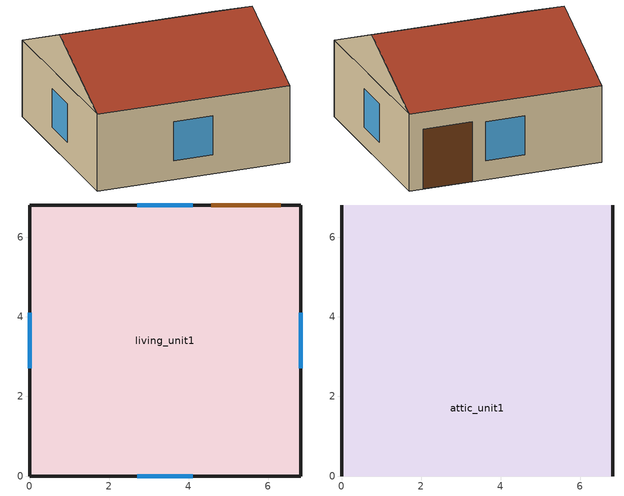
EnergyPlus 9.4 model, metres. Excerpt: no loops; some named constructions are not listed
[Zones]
living_unit1
 floor adiabatic (Interior Floor): 0,0 0,6.82 6.82,6.82 6.82,0 z0
 wall outside (Exterior Wall): 0,0 6.82,0 6.82,6.82 0,6.82 0,0 z0:2.74
 window (Exterior Window): 2.71,0 4.1,0 / 4.1,6.82 2.71,6.82 / 6.82,2.71 6.82,4.1 / 0,4.1 0,2.71 z0.68:2.07
 door (Exterior Door): 6.32,6.82 4.57,6.82 z0:2.14
 ceiling to attic_unit1 (Interior Ceiling): 0,0 6.82,0 6.82,6.82 0,6.82 z2.74
attic_unit1
 wall outside (Gable_end): 6.82,0,2.74 6.82,6.82,2.74 6.82,3.41,4.26; 0,6.82,2.74 0,0,2.74 0,3.41,4.26
 roof outside (Exterior Roof): 0,0,2.74 6.82,0,2.74 6.82,3.41,4.26 0,3.41,4.26; 6.82,6.82,2.74 0,6.82,2.74 0,3.41,4.26 6.82,3.41,4.26
[Schedule:Day:Hourly]
OccupancyDay: 1, 1, 1, 1, 1, 1, 1, 0.8831, 0.40861, 0.24189, 0.24189, 0.24189, 0.24189, 0.24189, 0.24189, 0.24189, 0.29498, 0.5531, 0.89693, 0.89693, 0.89693, 1, 1, 1
ExteriorLightingDay: 1, 1, 1, 1, 1, 1, 0, 0, 0, 0, 0, 0, 0, 0, 0, 0, 0, 0, 1, 1, 1, 1, 1, 1
LightingDay_EELighting: 0.06875, 0.06875, 0.06875, 0.06875, 0.20625, 0.429688, 0.48125, 0.429688, 0.189062, 0.128906, 0.128906, 0.128906, 0.128906, 0.128906, 0.128906, 0.223438, 0.48125, 0.670312, 0.902344, 1, 1, 0.75625, 0.421094, 0.171875
RefrigeratorDay: 0.8, 0.782696, 0.765594, 0.742857, 0.731388, 0.731388, 0.75996, 0.8, 0.817103, 0.828571, 0.8, 0.8, 0.839839, 0.839839, 0.828571, 0.839839, 0.885714, 0.971429, 1, 0.971429, 0.942857, 0.925553, 0.885714, 0.828571
MiscPlugLoadDay: 0.60749, 0.559339, 0.552853, 0.545071, 0.524481, 0.585279, 0.676232, 0.718547, 0.60749, 0.517023, 0.529183, 0.529345, 0.520428, 0.538424, 0.568742, 0.600357, 0.710117, 0.862678, 0.936608, 0.966764, 1, 0.976654, 0.845169, 0.734436
ClothesDryerWeekday: 0.0996819, 0.0598091, 0.0398727, 0.0199364, 0.0398727, 0.0598091, 0.159491, 0.318982, 0.486427, 0.685791, 0.785473, 0.817391, 0.7456, 0.677837, 0.610073, 0.578155, 0.558218, 0.546236, 0.518346, 0.510391, 0.5263, 0.546236, 0.4386, 0.239236
ClothesDryerWeekend: 0.121951, 0.0731707, 0.0487805, 0.0243902, 0.0487805, 0.0731707, 0.195122, 0.390244, 0.595097, 0.839, 0.960951, 1, 0.91217, 0.829268, 0.746366, 0.707317, 0.682927, 0.668268, 0.634146, 0.624415, 0.643878, 0.668268, 0.536585, 0.292683
ClothesDryerVacation: 0, 0, 0, 0, 0, 0, 0, 0, 0, 0, 0, 0, 0, 0, 0, 0, 0, 0, 0, 0, 0, 0, 0, 0
[Schedule:Week:Compact]
RefrigeratorWeek: For: AllDays, RefrigeratorDay
MiscPlugLoadWeek: For: AllDays, MiscPlugLoadDay
ClothesDryerWeek: For: Weekdays, ClothesDryerWeekday, For: CustomDay1, ClothesDryerVacation, For: AllOtherDays, ClothesDryerWeekend
OccupancyWeek: AllDays, OccupancyDay
LightingProfileWeek_EELighting: For: AllDays, LightingDay_EELighting
ExteriorLightingProfileWeek: For: AllDays, ExteriorLightingDay
[Schedule:Day:List]
alwaysOffDaySch: No, 15, 0, 0, 0, 0, 0, 0, 0, 0, 0, 0, 0, 0, 0, 0, 0, 0, 0, 0, 0, 0, 0, 0, 0, 0, 0, 0, 0, 0, 0, 0, 0, 0, 0, 0, 0, 0, 0, 0, 0, 0, 0, 0, 0, 0, 0, 0, 0, 0, 0, 0, 0, 0, 0, 0, 0, 0, 0, 0, 0, 0, 0, 0, 0, 0, 0, 0, 0, 0, 0, 0, 0, 0, 0, 0, 0, 0, 0, 0, 0, 0, 0, 0, 0, 0, 0, 0, 0, 0, 0, 0, 0, 0, 0, 0, 0, 0
Week0Day0ClothesWasherSch: No, 15, 0, 0, 0, 0, 0, 0, 0, 0, 0, 0, 0, 0, 0, 0, 0, 0, 0, 0, 0, 0, 0, 0, 0, 0, 0, 0, 0, 0, 0, 0, 0, 0, 0, 0, 0, 0, 0, 0, 0, 0, 1, 1, 1, 1, 0, 0, 0, 0, 0, 0, 0, 0, 0, 1, 1, 1, 1, 0, 0, 0, 0, 0, 0, 0, 0, 0, 0, 0, 0, 0, 0, 0, 0, 0, 0, 0, 0, 0, 0, 0, 0, 0, 0, 0, 0, 0, 0, 0, 0, 0, 0, 0, 0, 0, 0, 0
Week0Day1ClothesWasherSch: No, 15, 0, 0, 0, 0, 0, 0, 0, 0, 0, 0, 0, 0, 0, 0, 0, 0, 0, 0, 0, 0, 0, 0, 0, 0, 0, 0, 0, 0, 0, 0, 0, 0, 0, 0, 0, 0, 0, 0, 0, 0, 1, 1, 1, 1, 0, 0, 0, 0, 0, 0, 0, 0, 0, 0, 0, 0, 0, 0, 0, 0, 0, 0, 0, 0, 0, 0, 0, 0, 0, 0, 0, 0, 0, 0, 0, 0, 0, 0, 0, 0, 1, 1, 1, 1, 0, 0, 0, 0, 0, 0, 0, 0, 0, 0, 0, 0
Week0Day2ClothesWasherSch; Week0Day6ClothesWasherSch; Week27Day6ClothesWasherSch; Week43Day3ClothesWasherSch: No, 15, 0, 0, 0, 0, 0, 0, 0, 0, 0, 0, 0, 0, 0, 0, 0, 0, 0, 0, 0, 0, 0, 0, 0, 0, 0, 0, 0, 0, 0, 0, 0, 0, 0, 0, 0, 1, 1, 1, 1, 0, 0, 0, 0, 0, 0, 0, 0, 0, 0, 0, 0, 0, 0, 0, 0, 0, 0, 0, 0, 0, 0, 0, 0, 0, 0, 0, 0, 0, 0, 0, 0, 0, 0, 0, 0, 0, 0, 0, 0, 0, 0, 0, 0, 0, 0, 0, 0, 0, 0, 0, 0, 0, 0, 0, 0, 0
Week0Day3ClothesWasherSch: No, 15, 0, 0, 0, 0, 0, 0, 0, 0, 0, 0, 0, 0, 0, 0, 0, 0, 0, 0, 0, 0, 0, 0, 0, 0, 0, 0, 0, 0, 0, 0, 0, 0, 0, 0, 0, 0, 0, 0, 0, 0, 0, 0, 0, 0, 0, 0, 0, 0, 0, 0, 0, 0, 0, 0, 0, 0, 0, 0, 0, 0, 0, 0, 0, 0, 0, 0, 0, 0, 0, 0, 0, 0, 0, 0, 0, 0, 0, 0, 0, 0, 1, 1, 1, 1, 0, 0, 0, 0, 0, 0, 0, 0, 0, 0, 0, 0
Week0Day4ClothesWasherSch; Week7Day3ClothesWasherSch; Week26Day4ClothesWasherSch: No, 15, 0, 0, 0, 0, 0, 0, 0, 0, 0, 0, 0, 0, 0, 0, 0, 0, 0, 0, 0, 0, 0, 0, 0, 0, 0, 0, 0, 0, 0, 0, 0, 0, 0, 0, 0, 0, 0, 0, 0, 0, 0, 0, 0, 0, 0, 0, 0, 0, 0, 0, 0, 0, 0, 0, 0, 0, 0, 0, 0, 0, 0, 0, 0, 0, 0, 0, 0, 0, 0, 0, 0, 0, 0, 0, 0, 0, 0, 1, 1, 1, 1, 0, 0, 0, 0, 0, 0, 0, 0, 0, 0, 0, 0, 0, 0, 0
Week0Day5ClothesWasherSch: No, 15, 0, 0, 0, 0, 0, 0, 0, 0, 0, 0, 0, 0, 0, 0, 0, 0, 0, 0, 0, 0, 0, 0, 0, 0, 0, 0, 0, 0, 0, 0, 0, 0, 0, 0, 0, 0, 0, 0, 0, 0, 0, 0, 0, 0, 0, 0, 0, 1, 1, 1, 1, 0, 0, 0, 0, 0, 0, 0, 0, 0, 0, 0, 0, 0, 0, 0, 0, 0, 0, 0, 0, 0, 0, 0, 0, 0, 0, 0, 0, 0, 0, 0, 0, 0, 1, 1, 1, 1, 0, 0, 0, 0, 0, 0, 0, 0
Week1Day2ClothesWasherSch; Week12Day2ClothesWasherSch; Week26Day5ClothesWasherSch: No, 15, 0, 0, 0, 0, 0, 0, 0, 0, 0, 0, 0, 0, 0, 0, 0, 0, 0, 0, 0, 0, 0, 0, 0, 0, 0, 0, 0, 0, 0, 0, 0, 0, 0, 0, 0, 0, 0, 0, 0, 0, 0, 0, 0, 0, 0, 0, 0, 0, 0, 0, 0, 0, 0, 0, 0, 0, 0, 0, 0, 0, 0, 0, 0, 1, 1, 1, 1, 0, 0, 0, 0, 0, 0, 0, 0, 0, 0, 0, 0, 0, 0, 0, 0, 0, 0, 0, 0, 0, 0, 0, 0, 0, 0, 0, 0, 0
Week1Day4ClothesWasherSch; Week6Day2ClothesWasherSch; Week32Day6ClothesWasherSch: No, 15, 0, 0, 0, 0, 0, 0, 0, 0, 0, 0, 0, 0, 0, 0, 0, 0, 0, 0, 0, 0, 0, 0, 0, 0, 0, 0, 0, 0, 0, 0, 0, 0, 0, 0, 0, 0, 0, 0, 0, 0, 0, 0, 0, 0, 0, 0, 0, 0, 0, 0, 0, 0, 1, 1, 1, 1, 0, 0, 0, 0, 0, 0, 0, 0, 0, 0, 0, 0, 0, 0, 0, 0, 0, 0, 0, 0, 0, 0, 0, 0, 0, 0, 0, 0, 0, 0, 0, 0, 0, 0, 0, 0, 0, 0, 0, 0
Week1Day5ClothesWasherSch: No, 15, 0, 0, 0, 0, 0, 0, 0, 0, 0, 0, 0, 0, 0, 0, 0, 0, 0, 0, 0, 0, 0, 0, 0, 0, 0, 0, 0, 0, 0, 0, 0, 0, 0, 0, 0, 0, 0, 0, 0, 0, 1, 1, 1, 1, 0, 0, 0, 0, 0, 0, 0, 1, 1, 1, 1, 0, 0, 0, 0, 0, 0, 0, 0, 0, 0, 0, 0, 0, 0, 0, 0, 1, 1, 1, 1, 0, 0, 0, 0, 0, 0, 0, 0, 0, 0, 0, 0, 0, 0, 0, 0, 0, 0, 0, 0, 0
Week2Day1ClothesWasherSch: No, 15, 0, 0, 0, 0, 0, 0, 0, 0, 0, 0, 0, 0, 0, 0, 0, 0, 0, 0, 0, 0, 0, 0, 0, 0, 0, 0, 0, 0, 0, 0, 0, 0, 0, 0, 0, 0, 0, 0, 0, 0, 0, 0, 0, 0, 0, 0, 0, 0, 0, 0, 0, 0, 0, 0, 0, 0, 0, 0, 0, 0, 0, 0, 0, 1, 1, 1, 1, 1, 1, 1, 1, 0, 0, 0, 0, 0, 0, 0, 0, 0, 0, 1, 1, 1, 1, 0, 0, 0, 0, 0, 0, 0, 0, 0, 0, 0
Week2Day2ClothesWasherSch; Week18Day4ClothesWasherSch; Week32Day3ClothesWasherSch: No, 15, 0, 0, 0, 0, 0, 0, 0, 0, 0, 0, 0, 0, 0, 0, 0, 0, 0, 0, 0, 0, 0, 0, 0, 0, 0, 0, 0, 0, 0, 0, 0, 0, 0, 0, 0, 0, 1, 1, 1, 1, 0, 0, 0, 0, 0, 0, 0, 0, 0, 0, 0, 0, 0, 0, 0, 0, 0, 0, 0, 0, 0, 0, 0, 0, 0, 0, 0, 0, 0, 0, 0, 0, 0, 0, 0, 0, 0, 0, 0, 0, 0, 0, 0, 0, 0, 0, 0, 0, 0, 0, 0, 0, 0, 0, 0, 0
Week2Day3ClothesWasherSch: No, 15, 0, 0, 0, 0, 0, 0, 0, 0, 0, 0, 0, 0, 0, 0, 0, 0, 0, 0, 0, 0, 0, 0, 0, 0, 0, 0, 0, 0, 0, 0, 0, 0, 0, 0, 0, 0, 0, 0, 0, 0, 0, 0, 0, 0, 0, 0, 0, 0, 0, 0, 0, 0, 0, 0, 0, 0, 0, 0, 0, 0, 0, 0, 0, 1, 1, 1, 1, 0, 0, 0, 0, 0, 0, 0, 0, 0, 0, 0, 0, 0, 0, 0, 0, 0, 0, 0, 0, 0, 0, 0, 1, 1, 1, 1, 0, 0
Week2Day4ClothesWasherSch: No, 15, 0, 0, 0, 0, 0, 0, 0, 0, 0, 0, 0, 0, 0, 0, 0, 0, 0, 0, 0, 0, 0, 0, 0, 0, 0, 0, 0, 0, 0, 0, 0, 0, 1, 1, 1, 1, 0, 0, 0, 0, 0, 0, 0, 0, 0, 0, 0, 0, 0, 0, 0, 0, 0, 0, 0, 0, 0, 0, 0, 0, 0, 0, 0, 0, 0, 0, 1, 1, 1, 1, 0, 0, 0, 0, 1, 1, 1, 1, 0, 0, 0, 0, 0, 0, 0, 0, 0, 0, 0, 0, 0, 0, 0, 0, 0, 0
Week2Day6ClothesWasherSch: No, 15, 0, 0, 0, 0, 0, 0, 0, 0, 0, 0, 0, 0, 0, 0, 0, 0, 0, 0, 0, 0, 0, 0, 0, 0, 0, 0, 0, 0, 0, 0, 0, 0, 0, 0, 0, 0, 0, 0, 0, 0, 0, 0, 0, 0, 0, 0, 0, 0, 0, 0, 0, 0, 0, 0, 0, 0, 0, 0, 0, 0, 0, 0, 0, 0, 0, 0, 0, 0, 0, 0, 0, 0, 0, 0, 0, 0, 0, 0, 0, 0, 0, 0, 0, 0, 0, 0, 0, 0, 0, 0, 1, 1, 1, 1, 0, 0
Week3Day0ClothesWasherSch: No, 15, 0, 0, 0, 0, 0, 0, 0, 0, 0, 0, 0, 0, 0, 0, 0, 0, 0, 0, 0, 0, 0, 0, 0, 0, 0, 0, 0, 0, 0, 0, 0, 0, 0, 0, 0, 0, 0, 0, 0, 0, 0, 0, 1, 1, 1, 1, 0, 0, 0, 0, 0, 0, 0, 0, 0, 0, 0, 0, 0, 0, 0, 0, 0, 0, 0, 0, 0, 0, 0, 0, 0, 0, 0, 0, 0, 0, 0, 0, 0, 0, 0, 0, 0, 0, 0, 0, 0, 0, 0, 0, 0, 0, 0, 0, 0, 0
Week3Day5ClothesWasherSch; Week12Day5ClothesWasherSch; Week30Day3ClothesWasherSch; Week37Day1ClothesWasherSch; Week37Day6ClothesWasherSch: No, 15, 0, 0, 0, 0, 0, 0, 0, 0, 0, 0, 0, 0, 0, 0, 0, 0, 0, 0, 0, 0, 0, 0, 0, 0, 0, 0, 0, 0, 0, 0, 0, 0, 0, 0, 0, 0, 0, 0, 0, 0, 1, 1, 1, 1, 0, 0, 0, 0, 0, 0, 0, 0, 0, 0, 0, 0, 0, 0, 0, 0, 0, 0, 0, 0, 0, 0, 0, 0, 0, 0, 0, 0, 0, 0, 0, 0, 0, 0, 0, 0, 0, 0, 0, 0, 0, 0, 0, 0, 0, 0, 0, 0, 0, 0, 0, 0
Week3Day6ClothesWasherSch: No, 15, 0, 0, 0, 0, 0, 0, 0, 0, 0, 0, 0, 0, 0, 0, 0, 0, 0, 0, 0, 0, 0, 0, 0, 0, 0, 0, 0, 0, 0, 0, 0, 0, 0, 0, 0, 0, 0, 0, 0, 0, 0, 0, 0, 0, 0, 0, 0, 0, 0, 0, 0, 0, 0, 0, 0, 0, 0, 0, 0, 0, 0, 0, 0, 0, 0, 0, 0, 0, 0, 0, 0, 0, 0, 0, 0, 0, 0, 0, 0, 0, 0, 0, 0, 0, 0, 1, 1, 1, 1, 0, 0, 0, 0, 0, 0, 0
Week4Day0ClothesWasherSch: No, 15, 0, 0, 0, 0, 0, 0, 0, 0, 0, 0, 0, 0, 0, 0, 0, 0, 0, 0, 0, 0, 0, 0, 0, 0, 0, 0, 0, 0, 0, 0, 0, 0, 0, 0, 0, 0, 0, 0, 0, 0, 0, 0, 0, 0, 0, 0, 0, 0, 0, 0, 0, 0, 0, 0, 0, 0, 0, 0, 1, 1, 1, 1, 0, 0, 0, 0, 0, 0, 0, 0, 0, 0, 0, 0, 0, 0, 0, 0, 0, 0, 0, 0, 0, 0, 0, 0, 0, 0, 0, 0, 0, 0, 0, 0, 0, 0
Week4Day1ClothesWasherSch; Week16Day1ClothesWasherSch; Week17Day1ClothesWasherSch: No, 15, 0, 0, 0, 0, 0, 0, 0, 0, 0, 0, 0, 0, 0, 0, 0, 0, 0, 0, 0, 0, 0, 0, 0, 0, 0, 0, 0, 0, 0, 0, 0, 0, 0, 0, 0, 0, 0, 0, 0, 0, 0, 0, 0, 0, 0, 0, 0, 0, 0, 0, 0, 0, 0, 0, 0, 0, 0, 0, 0, 0, 0, 0, 0, 0, 1, 1, 1, 1, 0, 0, 0, 0, 0, 0, 0, 0, 0, 0, 0, 0, 0, 0, 0, 0, 0, 0, 0, 0, 0, 0, 0, 0, 0, 0, 0, 0
Week4Day2ClothesWasherSch: No, 15, 0, 0, 0, 0, 0, 0, 0, 0, 0, 0, 0, 0, 0, 0, 0, 0, 0, 0, 0, 0, 0, 0, 0, 0, 0, 0, 0, 0, 0, 0, 0, 0, 0, 0, 0, 0, 0, 0, 0, 0, 1, 1, 1, 1, 0, 0, 0, 0, 0, 0, 0, 0, 0, 0, 0, 0, 0, 0, 0, 0, 0, 0, 0, 0, 0, 1, 1, 1, 1, 0, 0, 0, 0, 0, 0, 0, 0, 0, 0, 0, 0, 0, 0, 0, 0, 0, 0, 0, 0, 0, 0, 0, 0, 0, 0, 0
Week4Day5ClothesWasherSch: No, 15, 0, 0, 0, 0, 0, 0, 0, 0, 0, 0, 0, 0, 0, 0, 0, 0, 0, 0, 0, 0, 0, 0, 0, 0, 0, 0, 0, 0, 0, 0, 0, 0, 0, 0, 0, 0, 0, 0, 0, 0, 0, 0, 0, 0, 0, 0, 0, 0, 0, 0, 0, 0, 0, 0, 0, 0, 0, 0, 0, 1, 1, 1, 1, 0, 0, 0, 0, 0, 0, 0, 0, 0, 0, 0, 0, 0, 0, 0, 0, 0, 0, 0, 0, 0, 0, 0, 0, 0, 0, 0, 0, 0, 0, 0, 0, 0
Week5Day0ClothesWasherSch: No, 15, 0, 0, 0, 0, 0, 0, 0, 0, 0, 0, 0, 0, 0, 0, 0, 0, 0, 0, 0, 0, 0, 0, 0, 0, 0, 0, 0, 0, 1, 1, 1, 1, 0, 0, 0, 0, 0, 0, 0, 0, 0, 0, 0, 0, 0, 0, 0, 0, 0, 0, 1, 1, 1, 1, 0, 0, 0, 0, 0, 0, 0, 0, 0, 0, 0, 0, 0, 0, 0, 0, 0, 0, 0, 0, 0, 0, 0, 0, 0, 0, 0, 0, 0, 0, 0, 0, 0, 0, 0, 0, 0, 0, 0, 0, 0, 0
Week5Day1ClothesWasherSch: No, 15, 0, 0, 0, 0, 0, 0, 0, 0, 0, 0, 0, 0, 0, 0, 0, 0, 0, 0, 0, 0, 0, 0, 0, 0, 0, 0, 0, 0, 0, 0, 0, 0, 0, 0, 0, 0, 0, 0, 0, 0, 0, 0, 0, 0, 0, 0, 0, 0, 0, 0, 0, 0, 0, 0, 0, 0, 0, 0, 0, 0, 0, 0, 0, 1, 1, 1, 1, 0, 0, 0, 0, 0, 1, 1, 1, 1, 0, 0, 0, 0, 0, 0, 0, 0, 0, 0, 0, 0, 0, 0, 0, 0, 0, 0, 0, 0
Week5Day2ClothesWasherSch: No, 15, 0, 0, 0, 0, 0, 0, 0, 0, 0, 0, 0, 0, 0, 0, 0, 0, 0, 0, 0, 0, 0, 0, 0, 0, 0, 0, 0, 0, 0, 0, 0, 0, 0, 0, 0, 0, 0, 0, 1, 1, 1, 1, 0, 0, 0, 0, 0, 0, 0, 0, 0, 0, 0, 0, 0, 0, 0, 0, 0, 0, 0, 0, 0, 0, 0, 1, 1, 1, 1, 0, 0, 0, 0, 0, 0, 0, 0, 0, 0, 0, 0, 0, 0, 0, 0, 0, 0, 0, 0, 0, 0, 0, 0, 0, 0, 0
Week5Day3ClothesWasherSch; Week6Day4ClothesWasherSch: No, 15, 0, 0, 0, 0, 0, 0, 0, 0, 0, 0, 0, 0, 0, 0, 0, 0, 0, 0, 0, 0, 0, 0, 0, 0, 0, 0, 0, 0, 0, 0, 0, 0, 0, 0, 0, 0, 0, 0, 0, 0, 0, 0, 0, 0, 0, 0, 0, 0, 0, 1, 1, 1, 1, 0, 0, 0, 0, 0, 0, 0, 0, 0, 0, 0, 0, 0, 0, 0, 0, 0, 0, 0, 0, 0, 0, 0, 0, 0, 0, 0, 0, 0, 0, 0, 0, 0, 0, 0, 0, 0, 0, 0, 0, 0, 0, 0
Week5Day4ClothesWasherSch; Week16Day2ClothesWasherSch; Week17Day3ClothesWasherSch; Week43Day1ClothesWasherSch: No, 15, 0, 0, 0, 0, 0, 0, 0, 0, 0, 0, 0, 0, 0, 0, 0, 0, 0, 0, 0, 0, 0, 0, 0, 0, 0, 0, 0, 0, 0, 0, 0, 0, 0, 0, 0, 0, 0, 0, 0, 0, 0, 0, 0, 0, 0, 0, 0, 0, 0, 0, 0, 0, 0, 1, 1, 1, 1, 0, 0, 0, 0, 0, 0, 0, 0, 0, 0, 0, 0, 0, 0, 0, 0, 0, 0, 0, 0, 0, 0, 0, 0, 0, 0, 0, 0, 0, 0, 0, 0, 0, 0, 0, 0, 0, 0, 0
Week5Day5ClothesWasherSch: No, 15, 0, 0, 0, 0, 0, 0, 0, 0, 0, 0, 0, 0, 0, 0, 0, 0, 0, 0, 0, 0, 0, 0, 0, 0, 0, 0, 0, 0, 0, 0, 0, 0, 0, 0, 0, 0, 0, 0, 0, 0, 0, 0, 0, 0, 0, 0, 0, 0, 0, 0, 0, 0, 1, 1, 1, 1, 0, 0, 0, 0, 1, 1, 1, 1, 0, 0, 0, 0, 0, 0, 0, 0, 0, 0, 1, 1, 1, 1, 0, 0, 0, 0, 0, 0, 0, 0, 0, 0, 0, 0, 0, 0, 0, 0, 0, 0
Week5Day6ClothesWasherSch; Week20Day0ClothesWasherSch; Week29Day3ClothesWasherSch; Week42Day2ClothesWasherSch: No, 15, 0, 0, 0, 0, 0, 0, 0, 0, 0, 0, 0, 0, 0, 0, 0, 0, 0, 0, 0, 0, 0, 0, 0, 0, 0, 0, 0, 0, 0, 0, 0, 0, 0, 0, 0, 0, 0, 0, 0, 0, 0, 0, 0, 0, 0, 0, 0, 0, 0, 0, 0, 0, 0, 0, 0, 0, 0, 0, 0, 0, 0, 0, 0, 0, 0, 0, 1, 1, 1, 1, 0, 0, 0, 0, 0, 0, 0, 0, 0, 0, 0, 0, 0, 0, 0, 0, 0, 0, 0, 0, 0, 0, 0, 0, 0, 0
Week7Day0ClothesWasherSch; Week11Day2ClothesWasherSch; Week29Day2ClothesWasherSch: No, 15, 0, 0, 0, 0, 0, 0, 0, 0, 0, 0, 0, 0, 0, 0, 0, 0, 0, 0, 0, 0, 0, 0, 0, 0, 0, 0, 0, 0, 0, 0, 0, 0, 0, 0, 0, 0, 0, 0, 0, 0, 0, 0, 0, 0, 0, 0, 1, 1, 1, 1, 0, 0, 0, 0, 0, 0, 0, 0, 0, 0, 0, 0, 0, 0, 0, 0, 0, 0, 0, 0, 0, 0, 0, 0, 0, 0, 0, 0, 0, 0, 0, 0, 0, 0, 0, 0, 0, 0, 0, 0, 0, 0, 0, 0, 0, 0
Week7Day4ClothesWasherSch: No, 15, 0, 0, 0, 0, 0, 0, 0, 0, 0, 0, 0, 0, 0, 0, 0, 0, 0, 0, 0, 0, 0, 0, 0, 0, 0, 0, 0, 1, 1, 1, 1, 0, 0, 0, 0, 0, 0, 0, 0, 0, 0, 0, 0, 0, 0, 0, 0, 0, 0, 0, 0, 0, 0, 0, 0, 0, 0, 0, 0, 0, 0, 0, 0, 0, 0, 0, 0, 0, 0, 0, 0, 0, 0, 0, 0, 0, 0, 0, 0, 0, 0, 0, 0, 0, 0, 0, 0, 0, 0, 0, 0, 0, 0, 0, 0, 0
Week8Day5ClothesWasherSch: No, 15, 0, 0, 0, 0, 0, 0, 0, 0, 0, 0, 0, 0, 0, 0, 0, 0, 0, 0, 0, 0, 0, 0, 0, 0, 0, 0, 0, 1, 1, 1, 1, 0, 0, 0, 0, 0, 0, 0, 0, 0, 0, 0, 0, 0, 0, 0, 0, 0, 0, 0, 0, 0, 0, 0, 0, 0, 0, 0, 0, 0, 0, 0, 0, 0, 0, 0, 0, 0, 0, 1, 1, 1, 1, 0, 0, 0, 0, 0, 0, 0, 0, 0, 1, 1, 1, 1, 0, 0, 1, 1, 1, 1, 0, 0, 0, 0
Week9Day1ClothesWasherSch; Week22Day3ClothesWasherSch; Week24Day0ClothesWasherSch; Week33Day0ClothesWasherSch: No, 15, 0, 0, 0, 0, 0, 0, 0, 0, 0, 0, 0, 0, 0, 0, 0, 0, 0, 0, 0, 0, 0, 0, 0, 0, 0, 0, 0, 0, 1, 1, 1, 1, 0, 0, 0, 0, 0, 0, 0, 0, 0, 0, 0, 0, 0, 0, 0, 0, 0, 0, 0, 0, 0, 0, 0, 0, 0, 0, 0, 0, 0, 0, 0, 0, 0, 0, 0, 0, 0, 0, 0, 0, 0, 0, 0, 0, 0, 0, 0, 0, 0, 0, 0, 0, 0, 0, 0, 0, 0, 0, 0, 0, 0, 0, 0, 0
Week9Day2ClothesWasherSch: No, 15, 0, 0, 0, 0, 0, 0, 0, 0, 0, 0, 0, 0, 0, 0, 0, 0, 0, 0, 0, 0, 0, 0, 0, 0, 0, 0, 0, 0, 0, 1, 1, 1, 1, 0, 0, 0, 0, 1, 1, 1, 1, 0, 0, 0, 0, 0, 0, 0, 0, 0, 0, 0, 0, 0, 0, 0, 0, 0, 0, 0, 0, 0, 0, 0, 0, 0, 0, 0, 0, 0, 0, 0, 0, 0, 0, 0, 1, 1, 1, 1, 0, 0, 0, 0, 0, 0, 0, 0, 0, 0, 0, 0, 0, 0, 0, 0
Week9Day3ClothesWasherSch: No, 15, 0, 0, 0, 0, 0, 0, 0, 0, 0, 0, 0, 0, 0, 0, 0, 0, 0, 0, 0, 0, 0, 0, 0, 0, 0, 0, 0, 0, 0, 0, 0, 0, 0, 0, 0, 0, 0, 0, 0, 0, 1, 1, 1, 1, 0, 0, 0, 0, 0, 0, 0, 0, 0, 0, 0, 0, 0, 0, 0, 0, 1, 1, 1, 1, 0, 0, 0, 0, 0, 0, 0, 0, 0, 0, 0, 0, 0, 0, 0, 0, 0, 0, 0, 0, 0, 0, 0, 0, 0, 0, 0, 0, 0, 0, 0, 0
Week9Day4ClothesWasherSch; Week41Day0ClothesWasherSch: No, 15, 0, 0, 0, 0, 0, 0, 0, 0, 0, 0, 0, 0, 0, 0, 0, 0, 0, 0, 0, 0, 0, 0, 0, 0, 0, 0, 0, 0, 0, 0, 0, 0, 0, 0, 0, 0, 0, 0, 0, 0, 0, 0, 0, 0, 0, 0, 0, 0, 0, 0, 0, 0, 0, 0, 0, 0, 1, 1, 1, 1, 0, 0, 0, 0, 0, 0, 0, 0, 0, 0, 0, 0, 0, 0, 0, 0, 0, 0, 0, 0, 0, 0, 0, 0, 0, 0, 0, 0, 0, 0, 0, 0, 0, 0, 0, 0
Week9Day5ClothesWasherSch; Week38Day6ClothesWasherSch: No, 15, 0, 0, 0, 0, 0, 0, 0, 0, 0, 0, 0, 0, 0, 0, 0, 0, 0, 0, 0, 0, 0, 0, 0, 0, 0, 0, 0, 0, 0, 0, 0, 0, 1, 1, 1, 1, 0, 0, 0, 0, 0, 0, 0, 0, 0, 0, 0, 0, 0, 0, 0, 0, 0, 0, 0, 0, 0, 0, 0, 0, 0, 0, 0, 0, 0, 0, 0, 0, 0, 0, 0, 0, 0, 0, 0, 0, 0, 0, 0, 0, 0, 0, 0, 0, 0, 0, 0, 0, 0, 0, 0, 0, 0, 0, 0, 0
Week10Day3ClothesWasherSch; Week27Day0ClothesWasherSch: No, 15, 0, 0, 0, 0, 0, 0, 0, 0, 0, 0, 0, 0, 0, 0, 0, 0, 0, 0, 0, 0, 0, 0, 0, 0, 0, 0, 0, 0, 0, 0, 0, 0, 0, 0, 0, 0, 0, 0, 0, 0, 0, 0, 0, 0, 0, 0, 0, 0, 0, 0, 0, 0, 0, 0, 0, 0, 0, 0, 0, 0, 0, 0, 0, 0, 0, 0, 0, 0, 0, 0, 0, 0, 0, 0, 0, 0, 0, 0, 0, 0, 0, 1, 1, 1, 1, 0, 0, 0, 0, 0, 0, 0, 0, 0, 0, 0
Week10Day4ClothesWasherSch: No, 15, 0, 0, 0, 0, 0, 0, 0, 0, 0, 0, 0, 0, 0, 0, 0, 0, 0, 0, 0, 0, 0, 0, 0, 0, 0, 0, 0, 0, 0, 0, 0, 0, 0, 0, 0, 0, 0, 0, 0, 0, 0, 0, 0, 0, 1, 1, 1, 1, 0, 0, 0, 0, 0, 0, 0, 0, 0, 0, 0, 0, 0, 0, 0, 0, 0, 0, 0, 0, 0, 0, 0, 0, 0, 0, 0, 0, 0, 0, 0, 0, 0, 0, 0, 0, 0, 0, 0, 0, 0, 0, 0, 0, 0, 0, 0, 0
Week10Day6ClothesWasherSch: No, 15, 0, 0, 0, 0, 0, 0, 0, 0, 0, 0, 0, 0, 0, 0, 0, 0, 0, 0, 0, 0, 0, 0, 0, 0, 0, 0, 0, 0, 0, 0, 0, 0, 0, 0, 0, 0, 0, 0, 0, 0, 0, 0, 0, 0, 0, 1, 1, 1, 1, 0, 0, 0, 0, 0, 0, 0, 0, 0, 0, 0, 0, 0, 0, 0, 0, 0, 0, 0, 0, 0, 0, 0, 0, 0, 0, 0, 0, 0, 0, 0, 0, 0, 0, 0, 0, 0, 0, 0, 0, 0, 0, 0, 0, 0, 0, 0
Week11Day0ClothesWasherSch: No, 15, 0, 0, 0, 0, 0, 0, 0, 0, 0, 0, 0, 0, 0, 0, 0, 0, 0, 0, 0, 0, 0, 0, 0, 0, 0, 0, 0, 0, 0, 0, 0, 0, 0, 0, 0, 0, 0, 0, 0, 0, 0, 0, 0, 0, 0, 0, 0, 0, 0, 0, 0, 0, 0, 0, 0, 0, 0, 0, 0, 0, 0, 1, 1, 1, 1, 0, 0, 0, 0, 0, 0, 0, 0, 0, 0, 0, 0, 0, 0, 0, 0, 0, 0, 0, 0, 0, 0, 0, 0, 0, 0, 0, 0, 0, 0, 0
Week12Day0ClothesWasherSch: No, 15, 0, 0, 0, 0, 0, 0, 0, 0, 0, 0, 0, 0, 0, 0, 0, 0, 0, 0, 0, 0, 0, 0, 0, 0, 0, 0, 0, 0, 0, 0, 0, 0, 0, 0, 0, 0, 0, 0, 0, 0, 0, 0, 0, 1, 1, 1, 1, 0, 0, 0, 0, 0, 0, 0, 0, 0, 0, 0, 0, 0, 0, 0, 0, 0, 0, 0, 0, 0, 0, 0, 0, 0, 0, 0, 0, 0, 0, 0, 0, 0, 0, 0, 0, 0, 0, 0, 0, 0, 0, 0, 0, 0, 0, 0, 0, 0
Week12Day4ClothesWasherSch: No, 15, 0, 0, 0, 0, 0, 0, 0, 0, 0, 0, 0, 0, 0, 0, 0, 0, 0, 0, 0, 0, 0, 0, 0, 1, 1, 1, 1, 0, 0, 0, 0, 0, 0, 0, 0, 0, 0, 0, 0, 0, 0, 0, 0, 0, 0, 0, 0, 0, 0, 0, 0, 0, 0, 0, 0, 0, 0, 0, 0, 0, 0, 0, 0, 0, 0, 0, 0, 0, 0, 0, 0, 0, 0, 0, 0, 0, 0, 0, 0, 0, 0, 0, 0, 0, 0, 0, 0, 0, 0, 0, 0, 0, 0, 0, 0, 0
Week13Day3ClothesWasherSch: No, 15, 1, 1, 1, 1, 0, 0, 0, 0, 0, 0, 0, 0, 0, 0, 0, 0, 0, 0, 0, 0, 0, 0, 0, 0, 0, 0, 0, 0, 0, 0, 0, 0, 0, 0, 1, 1, 1, 1, 0, 0, 0, 0, 0, 0, 0, 0, 0, 0, 0, 0, 0, 0, 0, 0, 0, 0, 0, 0, 0, 0, 0, 0, 0, 0, 0, 0, 0, 0, 0, 0, 0, 0, 0, 0, 0, 0, 0, 0, 0, 0, 0, 0, 0, 0, 0, 0, 0, 0, 0, 0, 0, 0, 0, 0, 0, 0
Week14Day3ClothesWasherSch: No, 15, 0, 0, 0, 0, 0, 0, 0, 0, 0, 0, 0, 0, 0, 0, 0, 0, 0, 0, 0, 0, 0, 0, 0, 0, 0, 0, 0, 0, 0, 0, 0, 0, 0, 0, 0, 0, 0, 0, 0, 1, 1, 1, 1, 0, 1, 1, 1, 1, 0, 0, 0, 0, 0, 0, 0, 0, 0, 0, 0, 0, 0, 0, 0, 0, 0, 0, 0, 0, 0, 0, 0, 0, 0, 0, 0, 0, 0, 0, 0, 0, 0, 0, 0, 0, 0, 0, 0, 0, 0, 0, 0, 0, 0, 0, 0, 0
Week14Day4ClothesWasherSch: No, 15, 0, 0, 0, 0, 0, 0, 0, 0, 0, 0, 0, 0, 0, 0, 0, 0, 0, 0, 0, 0, 0, 0, 0, 0, 0, 0, 1, 1, 1, 1, 0, 0, 0, 0, 0, 0, 0, 0, 0, 0, 0, 0, 1, 1, 1, 1, 0, 0, 0, 0, 0, 0, 0, 0, 0, 0, 0, 0, 0, 0, 0, 0, 0, 0, 0, 0, 0, 0, 0, 0, 0, 0, 0, 0, 0, 0, 0, 0, 0, 0, 0, 0, 0, 0, 0, 0, 0, 0, 0, 0, 0, 0, 0, 0, 0, 0
Week16Day5ClothesWasherSch: No, 15, 0, 0, 0, 0, 0, 0, 0, 0, 0, 0, 0, 0, 0, 0, 0, 0, 0, 0, 0, 0, 0, 0, 0, 0, 0, 0, 0, 0, 0, 0, 0, 0, 0, 0, 0, 0, 0, 0, 0, 0, 0, 0, 0, 0, 0, 0, 0, 0, 0, 0, 0, 0, 0, 1, 1, 1, 1, 0, 0, 0, 0, 0, 0, 0, 0, 1, 1, 1, 1, 0, 0, 0, 0, 0, 0, 0, 0, 0, 0, 0, 0, 0, 0, 0, 0, 0, 0, 0, 0, 0, 0, 0, 0, 0, 0, 0
Week18Day0ClothesWasherSch: No, 15, 0, 0, 0, 0, 0, 0, 0, 0, 0, 0, 0, 0, 0, 0, 0, 0, 0, 0, 0, 0, 0, 0, 0, 0, 0, 0, 0, 0, 0, 0, 0, 0, 0, 0, 0, 0, 0, 0, 0, 0, 1, 1, 1, 1, 0, 0, 0, 0, 0, 0, 0, 0, 0, 0, 0, 0, 0, 0, 0, 0, 0, 0, 0, 0, 0, 0, 0, 0, 0, 0, 0, 0, 0, 0, 0, 0, 1, 1, 1, 1, 0, 0, 0, 0, 0, 0, 0, 0, 0, 0, 0, 0, 0, 0, 0, 0
Week18Day5ClothesWasherSch: No, 15, 0, 0, 0, 0, 0, 0, 0, 0, 0, 0, 0, 0, 0, 0, 0, 0, 0, 0, 0, 0, 0, 0, 0, 0, 0, 0, 0, 0, 0, 0, 0, 0, 0, 0, 0, 0, 0, 0, 0, 0, 0, 0, 0, 0, 0, 0, 0, 0, 0, 0, 0, 0, 0, 0, 0, 0, 0, 0, 0, 0, 0, 0, 0, 0, 0, 0, 0, 0, 0, 0, 0, 1, 1, 1, 1, 0, 0, 0, 0, 0, 0, 0, 0, 0, 0, 0, 0, 0, 0, 0, 0, 0, 0, 0, 0, 0
Week19Day0ClothesWasherSch: No, 15, 0, 0, 0, 0, 0, 0, 0, 0, 0, 0, 0, 0, 0, 0, 0, 0, 0, 0, 0, 0, 0, 0, 0, 0, 0, 0, 0, 0, 0, 0, 0, 0, 0, 0, 0, 0, 0, 0, 0, 0, 0, 1, 1, 1, 1, 0, 0, 0, 0, 0, 0, 0, 0, 0, 0, 0, 0, 0, 0, 0, 0, 0, 0, 0, 0, 0, 0, 0, 0, 0, 0, 0, 0, 0, 0, 0, 0, 0, 0, 0, 0, 0, 0, 0, 0, 0, 0, 0, 0, 0, 0, 0, 0, 0, 0, 0
Week20Day5ClothesWasherSch; Week30Day1ClothesWasherSch; Week33Day1ClothesWasherSch: No, 15, 0, 0, 0, 0, 0, 0, 0, 0, 0, 0, 0, 0, 0, 0, 0, 0, 0, 0, 0, 0, 0, 0, 0, 0, 0, 0, 0, 0, 0, 0, 0, 0, 0, 0, 0, 0, 0, 1, 1, 1, 1, 0, 0, 0, 0, 0, 0, 0, 0, 0, 0, 0, 0, 0, 0, 0, 0, 0, 0, 0, 0, 0, 0, 0, 0, 0, 0, 0, 0, 0, 0, 0, 0, 0, 0, 0, 0, 0, 0, 0, 0, 0, 0, 0, 0, 0, 0, 0, 0, 0, 0, 0, 0, 0, 0, 0
Week21Day1ClothesWasherSch: No, 15, 0, 0, 0, 0, 0, 0, 0, 0, 0, 0, 0, 0, 0, 0, 0, 0, 0, 0, 0, 0, 0, 0, 0, 0, 0, 0, 0, 0, 0, 0, 0, 0, 0, 0, 0, 0, 0, 0, 0, 0, 0, 0, 0, 0, 0, 0, 0, 0, 1, 1, 1, 1, 0, 0, 0, 0, 0, 0, 0, 0, 0, 0, 0, 0, 0, 0, 0, 0, 0, 0, 0, 0, 0, 0, 0, 0, 0, 0, 0, 0, 0, 0, 0, 0, 0, 0, 0, 0, 0, 0, 0, 0, 0, 0, 0, 0
Week21Day3ClothesWasherSch: No, 15, 0, 0, 0, 0, 0, 0, 0, 0, 0, 0, 0, 0, 0, 0, 0, 0, 0, 0, 0, 0, 0, 0, 0, 0, 0, 0, 0, 0, 0, 0, 0, 0, 0, 0, 0, 0, 0, 0, 0, 0, 0, 0, 0, 0, 0, 0, 0, 0, 0, 0, 0, 0, 0, 0, 0, 0, 0, 0, 0, 0, 0, 0, 0, 0, 0, 0, 0, 0, 0, 0, 0, 0, 0, 0, 1, 1, 1, 1, 0, 0, 0, 0, 0, 0, 0, 0, 0, 0, 0, 0, 0, 0, 0, 0, 0, 0
Week22Day0ClothesWasherSch: No, 15, 0, 0, 0, 0, 0, 0, 0, 0, 0, 0, 0, 0, 0, 0, 0, 0, 0, 0, 0, 0, 0, 0, 0, 0, 0, 0, 0, 0, 0, 0, 0, 0, 0, 0, 0, 0, 1, 1, 1, 1, 0, 0, 0, 0, 0, 0, 1, 1, 1, 1, 0, 0, 0, 0, 0, 0, 0, 0, 0, 0, 0, 0, 1, 1, 1, 1, 0, 0, 0, 0, 0, 0, 0, 0, 0, 0, 0, 0, 0, 0, 0, 0, 0, 0, 0, 0, 0, 0, 1, 1, 1, 1, 0, 0, 0, 0
Week22Day1ClothesWasherSch: No, 15, 0, 0, 0, 0, 0, 0, 0, 0, 0, 0, 0, 0, 0, 0, 0, 0, 0, 0, 0, 0, 0, 0, 0, 0, 0, 0, 0, 0, 0, 0, 0, 0, 0, 0, 0, 0, 0, 0, 0, 0, 0, 0, 0, 0, 0, 0, 0, 0, 0, 0, 0, 0, 0, 0, 0, 0, 0, 0, 0, 0, 0, 0, 0, 0, 0, 0, 0, 0, 1, 1, 1, 1, 0, 0, 0, 0, 0, 0, 0, 0, 0, 0, 0, 0, 0, 0, 0, 0, 0, 0, 0, 0, 0, 0, 0, 0
Week22Day5ClothesWasherSch: No, 15, 0, 0, 0, 0, 0, 0, 0, 0, 0, 0, 0, 0, 0, 0, 0, 0, 1, 1, 1, 1, 1, 1, 1, 1, 0, 0, 0, 0, 0, 0, 0, 0, 0, 0, 0, 0, 0, 0, 0, 0, 0, 0, 0, 0, 0, 0, 0, 0, 0, 0, 0, 0, 1, 1, 1, 1, 0, 0, 0, 0, 0, 0, 0, 0, 0, 0, 0, 0, 0, 0, 0, 0, 0, 0, 0, 0, 1, 1, 1, 1, 0, 0, 0, 0, 0, 0, 0, 0, 0, 0, 0, 0, 0, 0, 0, 0
Week23Day0ClothesWasherSch; Week33Day4ClothesWasherSch; Week35Day0ClothesWasherSch: No, 15, 0, 0, 0, 0, 0, 0, 0, 0, 0, 0, 0, 0, 0, 0, 0, 0, 0, 0, 0, 0, 0, 0, 0, 0, 0, 0, 0, 0, 0, 0, 1, 1, 1, 1, 0, 0, 0, 0, 0, 0, 0, 0, 0, 0, 0, 0, 0, 0, 0, 0, 0, 0, 0, 0, 0, 0, 0, 0, 0, 0, 0, 0, 0, 0, 0, 0, 0, 0, 0, 0, 0, 0, 0, 0, 0, 0, 0, 0, 0, 0, 0, 0, 0, 0, 0, 0, 0, 0, 0, 0, 0, 0, 0, 0, 0, 0
Week24Day4ClothesWasherSch: No, 15, 0, 0, 0, 0, 0, 0, 0, 0, 0, 0, 0, 0, 0, 0, 0, 0, 0, 0, 0, 0, 0, 0, 0, 0, 0, 0, 0, 1, 1, 1, 1, 0, 0, 0, 0, 0, 0, 0, 0, 0, 0, 0, 0, 0, 0, 0, 0, 0, 0, 0, 0, 0, 0, 0, 0, 0, 0, 0, 0, 0, 0, 0, 1, 1, 1, 1, 0, 0, 0, 0, 0, 0, 0, 0, 0, 0, 0, 1, 1, 1, 1, 0, 0, 0, 0, 0, 0, 0, 0, 0, 0, 0, 0, 0, 0, 0
Week24Day5ClothesWasherSch: No, 15, 0, 0, 0, 0, 0, 0, 0, 0, 0, 0, 0, 0, 0, 0, 0, 0, 0, 0, 0, 0, 0, 0, 0, 0, 0, 0, 0, 0, 0, 0, 0, 0, 0, 1, 1, 1, 1, 0, 0, 0, 0, 0, 0, 0, 0, 0, 0, 0, 0, 0, 0, 0, 0, 0, 0, 0, 0, 0, 0, 0, 0, 0, 0, 0, 0, 0, 0, 0, 0, 0, 0, 0, 0, 0, 0, 0, 0, 0, 0, 0, 0, 0, 0, 0, 0, 0, 0, 0, 0, 0, 0, 0, 0, 0, 0, 0
Week25Day6ClothesWasherSch: No, 15, 0, 0, 0, 0, 0, 0, 0, 0, 0, 0, 0, 0, 0, 0, 0, 0, 0, 0, 0, 0, 0, 0, 0, 0, 0, 0, 0, 0, 0, 0, 0, 0, 0, 0, 0, 0, 0, 0, 0, 0, 0, 0, 0, 0, 0, 0, 0, 0, 0, 0, 0, 0, 0, 0, 0, 1, 1, 1, 1, 0, 0, 0, 0, 0, 0, 0, 0, 1, 1, 1, 1, 0, 0, 0, 0, 0, 0, 0, 0, 0, 0, 0, 0, 0, 0, 0, 0, 0, 0, 0, 0, 0, 0, 0, 0, 0
Week27Day1ClothesWasherSch; Week39Day0ClothesWasherSch: No, 15, 0, 0, 0, 0, 0, 0, 0, 0, 0, 0, 0, 0, 0, 0, 0, 0, 0, 0, 0, 0, 0, 0, 0, 0, 0, 0, 0, 0, 0, 0, 0, 0, 0, 0, 0, 0, 0, 0, 0, 0, 0, 0, 0, 0, 0, 0, 0, 0, 0, 0, 0, 0, 0, 0, 0, 0, 0, 0, 0, 0, 0, 0, 0, 0, 0, 0, 0, 0, 0, 0, 0, 0, 0, 0, 0, 0, 0, 0, 0, 1, 1, 1, 1, 0, 0, 0, 0, 0, 0, 0, 0, 0, 0, 0, 0, 0
Week27Day2ClothesWasherSch: No, 15, 0, 0, 0, 0, 0, 0, 0, 0, 0, 0, 0, 0, 0, 0, 0, 0, 0, 0, 0, 0, 0, 0, 0, 0, 0, 0, 0, 0, 0, 1, 1, 1, 1, 0, 0, 0, 0, 0, 0, 0, 0, 0, 0, 0, 0, 0, 0, 0, 0, 0, 0, 0, 0, 0, 0, 0, 0, 0, 0, 0, 0, 0, 0, 0, 0, 1, 1, 1, 1, 0, 0, 0, 0, 0, 0, 0, 0, 0, 0, 0, 0, 0, 0, 0, 0, 0, 0, 0, 0, 0, 0, 0, 0, 0, 0, 0
Week27Day4ClothesWasherSch: No, 15, 0, 0, 0, 0, 1, 1, 1, 1, 0, 0, 0, 0, 0, 0, 0, 0, 0, 0, 0, 0, 0, 0, 0, 0, 0, 0, 0, 0, 0, 0, 0, 0, 0, 0, 0, 0, 0, 0, 0, 0, 0, 0, 0, 0, 0, 0, 0, 0, 0, 1, 1, 1, 1, 0, 0, 0, 0, 0, 0, 0, 0, 0, 0, 0, 0, 0, 0, 0, 0, 0, 0, 0, 0, 0, 0, 0, 0, 0, 0, 0, 0, 0, 0, 0, 0, 0, 0, 0, 0, 0, 0, 0, 0, 0, 0, 0
Week27Day5ClothesWasherSch: No, 15, 0, 0, 0, 0, 0, 0, 0, 0, 0, 0, 0, 0, 0, 0, 0, 0, 0, 0, 0, 0, 0, 0, 0, 0, 0, 0, 0, 0, 0, 0, 0, 0, 0, 0, 0, 0, 1, 1, 1, 1, 0, 0, 0, 0, 0, 0, 0, 1, 1, 1, 1, 0, 1, 1, 1, 1, 0, 0, 0, 0, 0, 0, 0, 1, 1, 1, 1, 0, 0, 0, 0, 0, 0, 0, 0, 0, 1, 1, 1, 1, 0, 0, 0, 0, 0, 0, 0, 0, 0, 0, 0, 0, 0, 0, 0, 0
Week28Day4ClothesWasherSch: No, 15, 0, 0, 0, 0, 0, 0, 0, 0, 0, 0, 0, 0, 0, 0, 0, 0, 0, 0, 0, 0, 0, 0, 0, 0, 0, 0, 0, 0, 0, 0, 0, 1, 1, 1, 1, 0, 0, 0, 0, 0, 0, 0, 0, 0, 0, 0, 0, 0, 0, 0, 0, 0, 0, 0, 0, 0, 0, 0, 0, 0, 0, 0, 0, 0, 0, 0, 0, 0, 0, 0, 0, 0, 0, 0, 0, 0, 0, 0, 0, 0, 0, 0, 0, 0, 0, 0, 0, 0, 0, 0, 0, 0, 0, 0, 0, 0
Week28Day6ClothesWasherSch: No, 15, 0, 0, 0, 0, 0, 0, 0, 0, 0, 0, 0, 0, 0, 0, 0, 0, 0, 0, 0, 0, 0, 0, 0, 0, 0, 0, 1, 1, 1, 1, 0, 0, 0, 0, 0, 0, 0, 0, 0, 0, 0, 0, 0, 0, 0, 0, 0, 0, 0, 0, 0, 0, 0, 0, 0, 0, 0, 0, 0, 0, 0, 0, 0, 0, 0, 0, 1, 1, 1, 1, 0, 0, 0, 0, 0, 0, 0, 0, 0, 0, 0, 0, 0, 0, 0, 0, 0, 0, 0, 0, 0, 0, 0, 0, 0, 0
Week29Day5ClothesWasherSch: No, 15, 0, 0, 0, 0, 0, 0, 0, 0, 0, 0, 0, 0, 0, 0, 0, 0, 0, 0, 0, 0, 0, 0, 0, 0, 0, 0, 0, 0, 0, 0, 0, 0, 0, 0, 0, 0, 0, 0, 0, 0, 0, 0, 1, 1, 1, 1, 0, 1, 1, 1, 1, 0, 0, 0, 0, 0, 0, 0, 0, 0, 0, 0, 0, 0, 0, 0, 0, 0, 0, 0, 0, 1, 1, 1, 1, 0, 0, 0, 0, 0, 0, 0, 0, 0, 0, 0, 0, 0, 0, 0, 0, 0, 0, 0, 0, 0
Week30Day4ClothesWasherSch: No, 15, 0, 0, 0, 0, 0, 0, 0, 0, 0, 0, 0, 0, 0, 0, 0, 0, 0, 0, 0, 0, 0, 0, 0, 0, 0, 0, 0, 0, 0, 0, 0, 0, 0, 0, 0, 0, 0, 1, 1, 1, 1, 0, 0, 0, 0, 0, 0, 0, 0, 0, 0, 0, 0, 0, 0, 0, 0, 0, 0, 0, 0, 0, 0, 0, 1, 1, 1, 1, 0, 0, 0, 0, 0, 1, 1, 1, 1, 0, 0, 0, 0, 0, 0, 0, 0, 0, 0, 0, 0, 0, 0, 0, 0, 0, 0, 0
Week30Day5ClothesWasherSch; Week40Day5ClothesWasherSch: No, 15, 0, 0, 0, 0, 0, 0, 0, 0, 0, 0, 0, 0, 0, 0, 0, 0, 0, 0, 0, 0, 0, 0, 0, 0, 0, 0, 0, 0, 0, 0, 0, 0, 0, 0, 0, 0, 0, 0, 0, 0, 0, 0, 0, 0, 0, 0, 0, 0, 0, 0, 0, 0, 0, 0, 0, 0, 0, 0, 0, 0, 0, 0, 0, 0, 0, 0, 0, 0, 0, 0, 0, 0, 0, 0, 0, 0, 0, 0, 1, 1, 1, 1, 0, 0, 0, 0, 0, 0, 0, 0, 0, 0, 0, 0, 0, 0
Week30Day6ClothesWasherSch; Week36Day6ClothesWasherSch: No, 15, 0, 0, 0, 0, 0, 0, 0, 0, 0, 0, 0, 0, 0, 0, 0, 0, 0, 0, 0, 0, 0, 0, 0, 0, 0, 0, 0, 0, 0, 0, 0, 0, 0, 0, 0, 0, 0, 0, 1, 1, 1, 1, 0, 0, 0, 0, 0, 0, 0, 0, 0, 0, 0, 0, 0, 0, 0, 0, 0, 0, 0, 0, 0, 0, 0, 0, 0, 0, 0, 0, 0, 0, 0, 0, 0, 0, 0, 0, 0, 0, 0, 0, 0, 0, 0, 0, 0, 0, 0, 0, 0, 0, 0, 0, 0, 0
Week31Day6ClothesWasherSch: No, 15, 0, 0, 0, 0, 0, 0, 0, 0, 0, 0, 0, 0, 0, 0, 0, 0, 0, 0, 0, 0, 0, 0, 0, 0, 0, 0, 0, 0, 0, 0, 0, 0, 0, 0, 0, 0, 0, 0, 0, 0, 0, 0, 0, 0, 0, 0, 0, 0, 0, 0, 0, 0, 0, 0, 0, 0, 0, 0, 0, 0, 0, 0, 0, 0, 0, 0, 0, 0, 0, 0, 0, 0, 0, 0, 0, 0, 1, 1, 1, 1, 0, 0, 0, 0, 0, 0, 0, 0, 0, 0, 0, 0, 0, 0, 0, 0
Week33Day5ClothesWasherSch: No, 15, 0, 0, 0, 0, 0, 0, 0, 0, 0, 0, 0, 0, 0, 0, 0, 0, 0, 0, 0, 0, 0, 0, 0, 0, 0, 0, 0, 0, 0, 1, 1, 1, 1, 0, 0, 0, 0, 0, 0, 0, 0, 0, 0, 0, 0, 0, 0, 0, 0, 0, 0, 0, 0, 0, 0, 0, 0, 0, 0, 0, 0, 0, 0, 1, 1, 1, 1, 0, 0, 0, 0, 0, 0, 0, 0, 0, 0, 0, 0, 0, 0, 0, 0, 0, 0, 0, 0, 0, 0, 0, 0, 0, 0, 0, 0, 0
Week33Day6ClothesWasherSch: No, 15, 0, 0, 0, 0, 0, 0, 0, 0, 0, 0, 0, 0, 0, 0, 0, 0, 0, 0, 0, 0, 0, 0, 0, 0, 0, 0, 0, 0, 0, 0, 0, 0, 0, 0, 0, 0, 0, 0, 0, 0, 0, 0, 0, 0, 0, 0, 0, 0, 0, 0, 0, 0, 0, 0, 0, 1, 1, 1, 1, 0, 0, 0, 0, 1, 1, 1, 1, 1, 1, 1, 1, 0, 0, 0, 0, 0, 0, 0, 0, 0, 0, 0, 0, 0, 0, 0, 0, 0, 0, 0, 0, 0, 0, 0, 0, 0
Week34Day2ClothesWasherSch: No, 15, 0, 0, 0, 0, 0, 0, 0, 0, 0, 0, 0, 0, 0, 0, 0, 0, 0, 0, 0, 0, 0, 0, 0, 0, 0, 0, 0, 0, 0, 0, 0, 0, 0, 0, 0, 0, 0, 0, 0, 0, 0, 0, 0, 0, 0, 0, 0, 0, 0, 0, 0, 0, 0, 0, 0, 0, 0, 0, 0, 0, 0, 0, 0, 0, 0, 0, 0, 0, 0, 0, 0, 0, 0, 0, 0, 0, 0, 0, 0, 0, 0, 0, 0, 0, 1, 1, 1, 1, 0, 0, 0, 0, 0, 0, 0, 0
Week34Day6ClothesWasherSch: No, 15, 0, 0, 0, 0, 0, 0, 0, 0, 0, 0, 0, 0, 0, 0, 0, 0, 0, 0, 0, 0, 0, 0, 0, 0, 0, 0, 0, 0, 0, 0, 0, 0, 0, 0, 0, 0, 0, 0, 0, 0, 0, 0, 0, 0, 0, 0, 0, 0, 0, 0, 0, 0, 0, 0, 0, 0, 0, 0, 0, 0, 0, 0, 0, 0, 0, 0, 0, 0, 0, 0, 0, 0, 0, 0, 0, 0, 0, 0, 0, 0, 0, 0, 1, 1, 1, 1, 0, 0, 0, 0, 0, 0, 0, 0, 0, 0
Week36Day3ClothesWasherSch: No, 15, 0, 0, 0, 0, 0, 0, 0, 0, 0, 0, 0, 0, 0, 0, 0, 0, 0, 0, 0, 0, 0, 0, 0, 0, 0, 0, 0, 0, 0, 0, 0, 0, 0, 0, 1, 1, 1, 1, 0, 0, 0, 0, 0, 0, 0, 0, 0, 0, 0, 0, 0, 0, 0, 0, 0, 0, 0, 0, 0, 0, 0, 0, 0, 0, 0, 0, 0, 0, 0, 0, 0, 0, 0, 0, 0, 0, 0, 0, 0, 0, 0, 0, 0, 0, 0, 0, 0, 0, 0, 0, 0, 0, 0, 0, 0, 0
Week36Day5ClothesWasherSch: No, 15, 0, 0, 0, 0, 0, 0, 0, 0, 0, 0, 0, 0, 0, 0, 0, 0, 0, 0, 0, 0, 0, 0, 0, 0, 0, 0, 0, 0, 0, 0, 0, 0, 0, 0, 0, 0, 0, 0, 0, 0, 0, 0, 0, 0, 0, 1, 1, 1, 1, 0, 0, 0, 0, 0, 0, 0, 0, 0, 0, 0, 0, 0, 0, 0, 0, 0, 0, 0, 0, 0, 0, 0, 0, 1, 1, 1, 1, 0, 0, 0, 0, 0, 0, 0, 0, 0, 0, 0, 0, 0, 0, 0, 0, 0, 0, 0
Week41Day2ClothesWasherSch: No, 15, 0, 0, 0, 0, 0, 0, 0, 0, 0, 0, 0, 0, 0, 0, 0, 0, 0, 0, 0, 0, 0, 0, 0, 0, 0, 0, 0, 0, 0, 0, 0, 0, 0, 1, 1, 1, 1, 0, 0, 0, 0, 0, 0, 0, 0, 0, 0, 0, 0, 0, 0, 0, 0, 0, 0, 0, 0, 0, 0, 0, 0, 0, 0, 1, 1, 1, 1, 0, 0, 0, 0, 0, 0, 0, 0, 0, 0, 0, 0, 0, 0, 0, 0, 0, 0, 0, 0, 0, 0, 0, 0, 0, 0, 0, 0, 0
Week41Day3ClothesWasherSch: No, 15, 0, 0, 0, 0, 0, 0, 0, 0, 0, 0, 0, 0, 0, 0, 0, 0, 0, 0, 0, 0, 0, 0, 0, 0, 0, 0, 0, 0, 0, 0, 0, 0, 0, 0, 0, 0, 0, 0, 0, 0, 0, 0, 0, 0, 0, 1, 1, 1, 1, 0, 0, 0, 0, 0, 0, 0, 0, 0, 0, 0, 0, 1, 1, 1, 1, 0, 0, 0, 1, 1, 1, 1, 0, 0, 0, 0, 0, 0, 0, 0, 0, 0, 0, 0, 0, 1, 1, 1, 1, 0, 0, 0, 0, 0, 0, 0
Week41Day4ClothesWasherSch: No, 15, 0, 0, 0, 0, 0, 0, 0, 0, 0, 0, 0, 0, 0, 0, 0, 0, 0, 0, 0, 0, 0, 0, 0, 0, 0, 0, 0, 0, 1, 1, 1, 1, 0, 0, 0, 0, 0, 0, 0, 0, 0, 0, 0, 0, 0, 1, 1, 1, 1, 0, 0, 0, 0, 0, 0, 0, 0, 0, 0, 0, 0, 0, 0, 0, 0, 0, 0, 0, 0, 0, 0, 0, 0, 0, 0, 0, 0, 0, 0, 0, 0, 0, 0, 0, 0, 0, 0, 0, 0, 0, 0, 0, 0, 0, 0, 0
Week41Day5ClothesWasherSch: No, 15, 0, 0, 0, 0, 0, 0, 0, 0, 0, 0, 0, 0, 0, 0, 0, 0, 0, 0, 0, 0, 0, 0, 0, 0, 0, 0, 0, 1, 1, 1, 1, 0, 0, 0, 0, 0, 1, 1, 1, 1, 0, 0, 0, 0, 0, 0, 0, 1, 1, 1, 1, 0, 0, 0, 0, 0, 0, 0, 0, 0, 0, 0, 0, 0, 0, 0, 0, 0, 0, 0, 0, 0, 0, 0, 0, 0, 0, 0, 0, 0, 0, 0, 0, 0, 0, 0, 0, 0, 0, 0, 0, 0, 0, 0, 0, 0
Week41Day6ClothesWasherSch: No, 15, 0, 0, 0, 0, 0, 0, 0, 0, 0, 0, 0, 0, 0, 0, 0, 0, 0, 0, 0, 0, 0, 0, 0, 0, 0, 0, 0, 1, 1, 1, 1, 0, 0, 0, 0, 0, 0, 0, 0, 0, 0, 0, 0, 0, 1, 1, 1, 1, 0, 0, 0, 0, 0, 0, 0, 0, 0, 0, 0, 0, 0, 0, 0, 0, 0, 0, 0, 0, 0, 0, 0, 0, 0, 1, 1, 1, 1, 0, 0, 0, 0, 0, 0, 0, 0, 0, 0, 0, 0, 0, 0, 0, 0, 0, 0, 0
Week42Day1ClothesWasherSch: No, 15, 0, 0, 0, 0, 0, 0, 0, 0, 0, 0, 0, 0, 0, 0, 0, 0, 0, 0, 0, 0, 0, 0, 0, 0, 0, 0, 0, 0, 0, 0, 0, 0, 0, 0, 0, 0, 0, 0, 0, 0, 0, 0, 0, 0, 0, 0, 0, 0, 0, 0, 0, 1, 1, 1, 1, 0, 0, 0, 0, 0, 0, 0, 0, 0, 0, 0, 0, 0, 0, 0, 0, 0, 0, 0, 0, 0, 0, 0, 1, 1, 1, 1, 0, 0, 0, 0, 0, 0, 0, 0, 0, 0, 0, 0, 0, 0
Week42Day3ClothesWasherSch: No, 15, 0, 0, 0, 0, 0, 0, 0, 0, 0, 0, 0, 0, 0, 0, 0, 0, 0, 0, 0, 0, 0, 0, 0, 0, 0, 0, 0, 0, 0, 0, 0, 0, 0, 0, 0, 0, 0, 0, 0, 0, 0, 0, 0, 0, 0, 0, 0, 0, 0, 0, 0, 0, 0, 0, 0, 0, 0, 0, 0, 0, 0, 0, 0, 1, 1, 1, 1, 0, 0, 0, 0, 1, 1, 1, 1, 0, 0, 0, 0, 0, 0, 0, 0, 0, 0, 0, 0, 0, 0, 0, 0, 0, 0, 0, 0, 0
Week42Day4ClothesWasherSch: No, 15, 0, 0, 0, 0, 0, 0, 0, 0, 0, 0, 0, 0, 0, 0, 0, 0, 0, 0, 0, 0, 0, 0, 0, 0, 0, 0, 0, 0, 0, 0, 0, 0, 0, 0, 0, 0, 0, 0, 0, 0, 0, 0, 0, 0, 0, 0, 0, 0, 0, 0, 0, 0, 0, 0, 1, 1, 1, 1, 0, 0, 0, 0, 0, 0, 0, 0, 0, 0, 0, 0, 0, 0, 0, 0, 0, 0, 0, 0, 0, 0, 0, 0, 0, 0, 0, 0, 0, 0, 0, 0, 0, 0, 0, 0, 0, 0
Week42Day5ClothesWasherSch: No, 15, 0, 0, 0, 0, 0, 0, 0, 0, 0, 0, 0, 0, 0, 0, 0, 0, 0, 0, 0, 0, 0, 0, 0, 0, 0, 0, 0, 0, 0, 0, 0, 0, 0, 0, 0, 0, 0, 0, 0, 0, 0, 0, 0, 0, 0, 0, 1, 1, 1, 1, 0, 0, 0, 0, 0, 0, 0, 0, 0, 0, 0, 0, 0, 0, 0, 1, 1, 1, 1, 0, 0, 0, 0, 0, 0, 0, 0, 0, 0, 0, 0, 0, 0, 0, 0, 0, 0, 0, 0, 0, 0, 0, 0, 0, 0, 0
Week42Day6ClothesWasherSch: No, 15, 0, 0, 0, 0, 0, 0, 0, 0, 0, 0, 0, 0, 0, 0, 0, 0, 0, 0, 0, 0, 0, 0, 0, 0, 0, 0, 0, 0, 0, 0, 0, 0, 0, 0, 0, 0, 0, 0, 0, 0, 0, 0, 1, 1, 1, 1, 0, 0, 0, 0, 0, 0, 0, 1, 1, 1, 1, 0, 0, 0, 0, 0, 0, 0, 0, 0, 0, 0, 0, 0, 0, 0, 0, 0, 0, 0, 0, 0, 0, 0, 0, 0, 0, 0, 0, 0, 0, 0, 0, 0, 0, 0, 0, 0, 0, 0
Week44Day0ClothesWasherSch: No, 15, 0, 0, 0, 0, 0, 0, 0, 0, 0, 0, 0, 0, 0, 0, 0, 0, 0, 0, 0, 0, 0, 0, 0, 0, 0, 0, 0, 0, 0, 0, 0, 0, 0, 0, 0, 0, 0, 0, 0, 0, 0, 0, 0, 0, 0, 0, 0, 0, 0, 0, 1, 1, 1, 1, 0, 0, 0, 1, 1, 1, 1, 0, 0, 0, 0, 0, 0, 0, 1, 1, 1, 1, 0, 0, 0, 0, 0, 0, 0, 0, 0, 0, 0, 0, 0, 0, 0, 0, 0, 0, 0, 0, 0, 0, 0, 0
Week44Day1ClothesWasherSch: No, 15, 0, 0, 0, 0, 0, 0, 0, 0, 0, 0, 0, 0, 0, 0, 0, 0, 0, 0, 0, 0, 0, 0, 0, 0, 0, 0, 0, 0, 0, 0, 0, 0, 0, 0, 0, 0, 0, 0, 0, 0, 0, 0, 0, 0, 0, 0, 0, 0, 0, 0, 0, 0, 0, 0, 0, 0, 0, 0, 0, 0, 0, 0, 0, 1, 1, 1, 1, 0, 0, 0, 0, 0, 0, 0, 0, 0, 0, 1, 1, 1, 1, 0, 0, 0, 0, 0, 0, 0, 0, 0, 0, 0, 0, 0, 0, 0
